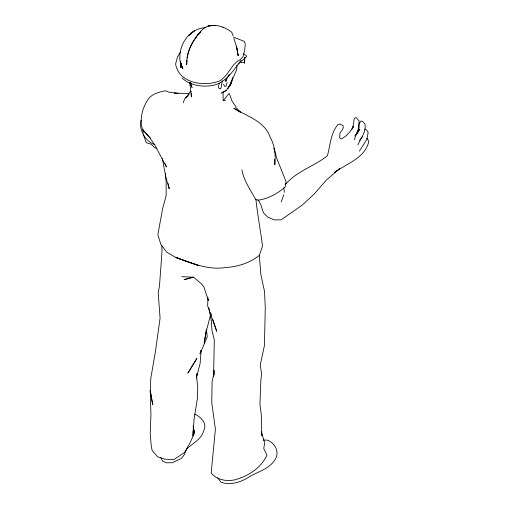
<?xml version="1.0" encoding="UTF-8"?>
<svg xmlns="http://www.w3.org/2000/svg" width="509" height="509" viewBox="0 0 509 509"><rect width="100%" height="100%" fill="white"/><g stroke="black" fill="none" stroke-linecap="round" stroke-linejoin="round"><path stroke-width="0.76" d="M193.038 430.576L192.975 435.978L194.05 419.352L197.549 397.752L197.715 387.005L196.589 376.596L197.047 373.581M207.914 297.154L207.653 305.871L216.732 331.391L212.896 319.639M225.869 81.924L225.951 79.951M236.965 65.165L236.717 69.44L229.705 85.881L226.009 90.634L221.593 93.02L226.009 90.634M214.034 370.145L213.583 376.253L214.028 374.064M187.045 60.266L186.701 64.668C186.199 51.587 192.86 39.505 201.723 30.317C209.606 21.607 223.826 25.774 231.703 32.22L233.192 36.056M214.022 370.73L213.583 376.253L214.308 339.929L211.916 330.239L211.445 321.389L208.862 307.913M201.157 350.472L200.107 363.528L196.366 378.053M191.314 94.992L191.479 93.338L191.359 96.895L189.774 82.528M181.274 64.236L181.077 65.699C175.904 48.934 187.528 28.078 205.91 27.671M225.894 79.862L225.722 80.995L229.266 74.308M196.404 377.729L196.989 373.88M206.19 330.252L204.204 343.028L206.368 330.939L210.421 315.446M181.261 63.682L180.663 67.5L181.35 63.822M232.492 77.553L231.544 82.884L229.705 85.881L231.71 80.225M219.347 83.514C218.412 85.779 217.547 89.781 220.912 88.566L222.338 80.886M141.038 120.283C138.588 129.992 145.542 141.61 154.971 144.664M187.21 58.064C188.298 50.27 191.753 42.966 196.633 36.839M214.117 372.773L212.081 381.731L211.763 402.492L215.383 429.208L211.171 473.135C217.063 479.815 225.996 481.571 234.471 479.93C248.048 476.284 260.812 468.286 266.951 455.218L263.738 448.467L264.718 442.938L261.321 431.632M200.915 350.332L199.999 353.825L207.239 336.856L206.387 329.45M354.328 139.619L358.342 128.739L359.131 121.015L356.198 117.611L354.576 118.19L353.946 119.825L353.634 123.534L351.948 129.331L353.742 126.194C350.542 131.195 346.775 136.425 341.215 138.944L339.675 137.678L339.974 132.944L342.048 130.406L343.263 127.842L343.002 125.449L339.789 124.05L337.791 124.705C330.627 133.434 330.277 145.256 327.421 155.722C314.11 166.507 296.263 171.189 285.282 184.742M357.84 145.084C360.684 138.136 366.213 132.359 365.042 124.228L362.904 121.746L361.085 120.977L359.29 123.254L358.934 129.401L357.14 133.428L359.469 129.687L354.76 136.037M281.159 201.933L283.882 194.623M359.367 151.09L366.855 139.383L368.179 132.27L366.378 129.82L364.737 129.07M180.364 51.988L177.355 57.422L175.599 63.969C178.774 83.597 205.197 87.268 220.607 80.549L226.047 75.307L233.656 64.821L237.041 61.551L240.28 59.61L242.971 56.626L244.708 50.264L245.249 44.009L244.345 41.382L233.516 37.182M241.031 60.323C233.44 70.433 225.742 83.126 212.323 85.525C201.799 87.166 189.965 85.487 181.974 77.922M359.577 140.42L362.37 136.686M195.488 37.92L198.555 33.829M223.336 100.623L228.961 93.522L229.47 93.917L231.983 101.075L235.998 106.775L235.737 107.31L240.592 112.241L233.955 108.309L240.592 112.241M197.899 35.178L200.953 31.832M238.244 64.077L246.636 56.499L246.286 55.653L243.429 53.859M244.829 57.53L244.594 62.976L244.638 57.422M188.33 95.609L185.289 97.887L183.514 101.711L183.66 102.793M334.916 172.118L337.314 170.356M338.51 169.478L339.707 168.594L326.492 179.931L313.907 194.387L302.009 205.273L281.006 219.882L274.179 219.85L267.817 217.178L263.382 212.66L260.761 204.478L258.108 199.719M334.426 172.551C346.419 163.739 365.589 157.714 368.777 141.387L367.574 138.957L366.76 138.403M187.248 96.697L185.289 97.887L187.675 95.781L189.622 92.11L191.39 91.435M285.148 184.124L286.573 183.425M193.032 277.151L184.105 279.695L193.318 277.214M225.43 100.356L223.082 100.534L223.076 92.237M263.089 440.088L266.907 440.05C274.847 442.506 280.02 452.017 275.114 459.468C269.356 469.19 257.605 471.678 248.532 477.27C240.611 482.481 230.322 485.306 221.097 482.322L217.693 477.887M181.77 276.648L193.573 277.233L201.214 283.589L203.823 286.732L208.41 300.634L208.397 299.095M176.795 93.376L174.523 93.122L185.696 93.421L189.418 94.038M178.156 93.37L168.88 92.142L165.355 90.761C159.393 92.04 152.56 93.637 148.59 98.625C141.82 108.442 138.842 120.849 143.423 132.238L143.169 129.21M240.973 62.346L244.829 62.766M194.858 414.511L196.328 414.86C201.997 418.207 207.354 424.035 203.632 430.869C201.424 439.598 192.402 443.218 186.574 449.218L184.271 454.728L181.395 458.399L172.405 462.726L166.398 462.802L162.657 461.224L160.729 457.508M156.937 148.386L154.666 147.763L151.313 144.263L146.268 142.717L143.697 135.47L143.614 133.943M222.757 27.2L223.661 27.467M238.976 111.299C251.007 117.382 265.38 123.299 270.126 137.067C274.917 145.593 275.808 155.251 274.847 164.833L274.593 159.298M150.422 138.104L143.716 130.819L150.174 138.283L154.647 144.753L166.424 166.965L164.948 163.325M190.353 82.433L191.562 84.131M223.534 84.246L224.749 86.46L226.231 85.919L227.084 82.636M189.825 82.471L192.065 87.548L189.965 82.719M181.458 65.216L180.892 63.746L182.884 68.887L182.031 66.685M210.739 313.029L211.458 315.23M193.153 428.444L194.508 432.86L190.366 442.2L184.576 452.501L173.645 459.735L164.382 459.08L157.714 456.847L152.146 450.541L151.16 445.241L150.206 433.191L150.944 415.185L150.244 390.74L150.842 378.002L155.404 351.853L160.081 318.163L158.191 292.815L159.476 285.918L161.97 252.089L161.875 245.879M237.391 52.44L238.167 55.487L237.487 52.726M193.235 427.795L194.508 432.86L193.096 425.95M237.499 52.79L238.167 55.487M261.435 434.062L261.817 435.589L261.295 414.771L259.934 404.35L260.831 380.592L261.556 374.166L260.284 364.73L264.413 345.598L265.284 307.678L264.515 291.383L260.793 274.122L259.316 255.181M233.847 38.41L236.373 46.141L237.843 54.189M241.928 169.923C243.786 180.771 250.523 190.003 255.683 199.483L257.872 200.253C268.16 198.803 277.31 193.783 285.085 187.058L286.077 181.694L276.711 158.267L274.077 148.221L274.154 149.805M168.091 183.444L169.223 188.858L165.858 177.215L162.282 158.344M283.85 187.719L284.34 192.383M165.349 173.499L166.138 182.184L166.144 195.558L162.645 208.626L157.835 234.713L160.889 244.473L166.697 252.114L175.879 257.535L198.491 265.526L176.038 257.509C191.957 263.35 208.136 270.26 225.538 267.549C237.824 266.729 249.652 263.083 259.38 255.359L262.491 246.133C260.627 230.513 257.529 215.065 255.912 199.452M244.594 57.721L244.594 62.976M244.403 58.363L244.403 62.906M194.311 362.605L187.891 373.097L196.856 358.54L194.311 362.605M231.544 82.884L227.835 88.42L231.544 82.884M191.187 33.416L189.03 35.28L194.521 30.68L191.187 33.416M215.402 25.463L208.124 25.87L215.402 25.463M182.152 67.621L180.364 61.544L182.152 67.621M237.461 50.601L236.373 46.141L237.658 51.784L237.461 50.601M152.706 404.712L150.244 390.74L152.706 404.712"/></g></svg>
